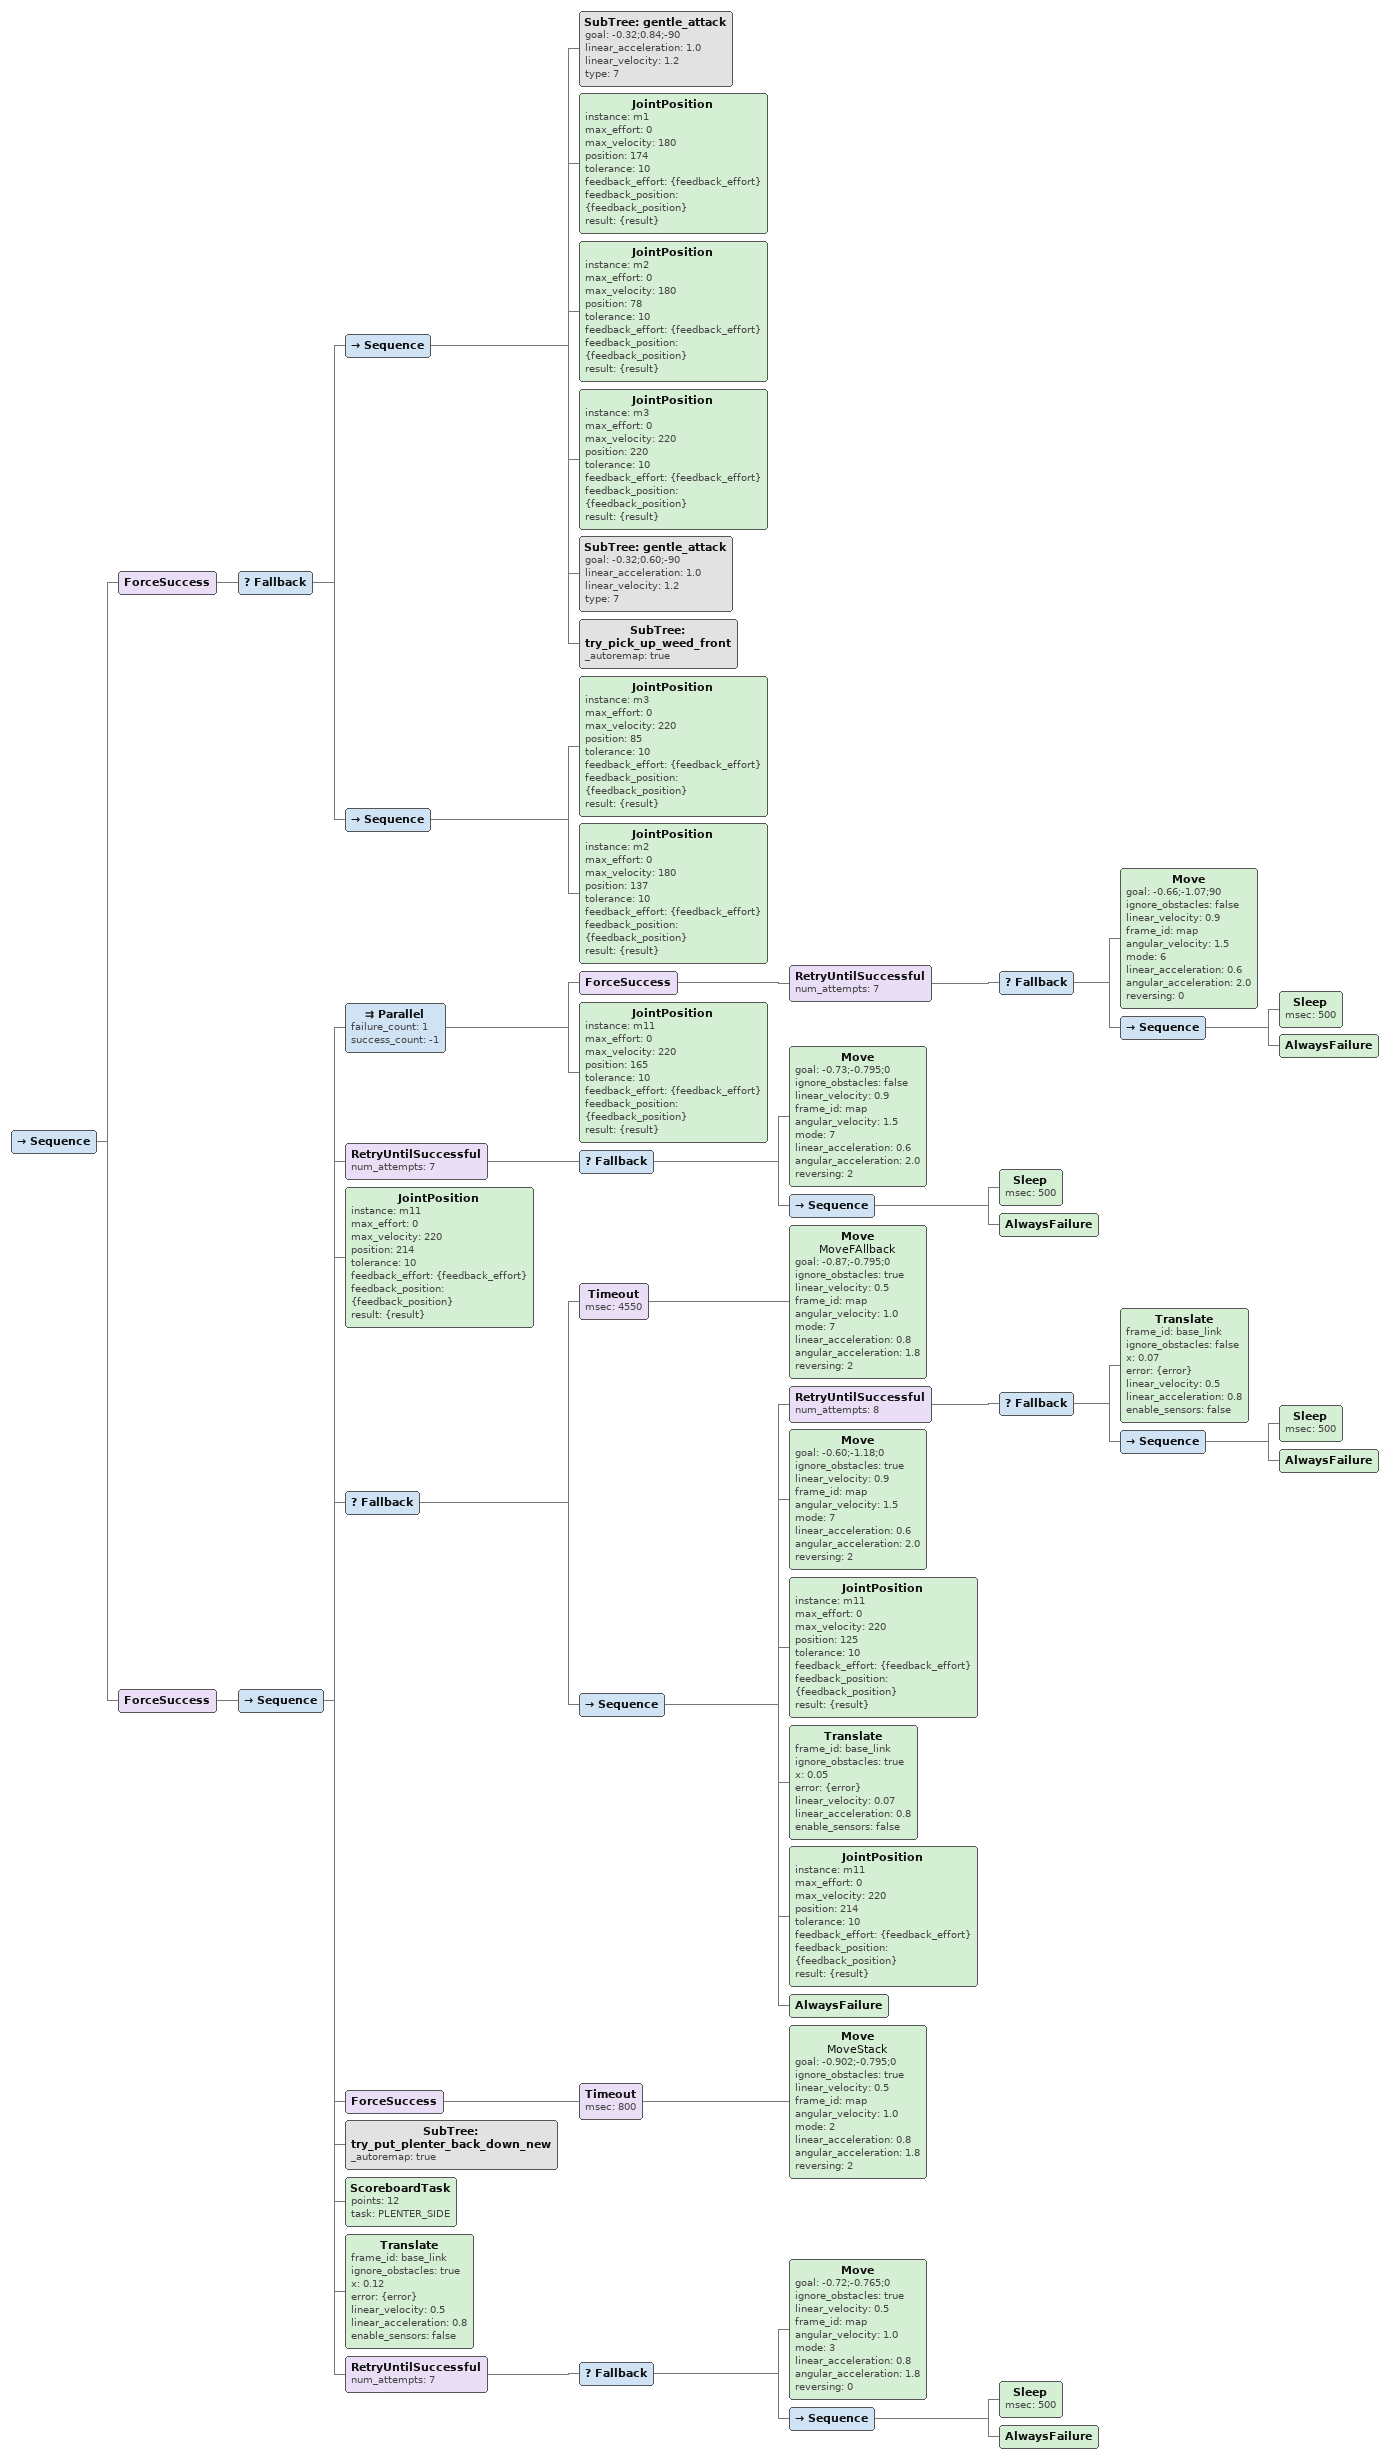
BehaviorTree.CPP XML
<Sequence>
  <ForceSuccess>
    <Fallback>
      <Sequence>
        <SubTree ID="gentle_attack" goal="-0.32;0.84;-90" linear_acceleration="1.0" linear_velocity="1.2" type="7"/>
        <JointPosition instance="m1" max_effort="0" max_velocity="180" position="174" tolerance="10" feedback_effort="{feedback_effort}" feedback_position="{feedback_position}" result="{result}"/>
        <JointPosition instance="m2" max_effort="0" max_velocity="180" position="78" tolerance="10" feedback_effort="{feedback_effort}" feedback_position="{feedback_position}" result="{result}"/>
        <JointPosition instance="m3" max_effort="0" max_velocity="220" position="220" tolerance="10" feedback_effort="{feedback_effort}" feedback_position="{feedback_position}" result="{result}"/>
        <SubTree ID="gentle_attack" goal="-0.32;0.60;-90" linear_acceleration="1.0" linear_velocity="1.2" type="7"/>
        <SubTree ID="try_pick_up_weed_front" _autoremap="true"/>
      </Sequence>
      <Sequence>
        <JointPosition instance="m3" max_effort="0" max_velocity="220" position="85" tolerance="10" feedback_effort="{feedback_effort}" feedback_position="{feedback_position}" result="{result}"/>
        <JointPosition instance="m2" max_effort="0" max_velocity="180" position="137" tolerance="10" feedback_effort="{feedback_effort}" feedback_position="{feedback_position}" result="{result}"/>
      </Sequence>
    </Fallback>
  </ForceSuccess>
  <ForceSuccess>
    <Sequence>
      <Parallel failure_count="1" success_count="-1">
        <ForceSuccess>
          <RetryUntilSuccessful num_attempts="7">
            <Fallback>
              <Move goal="-0.66;-1.07;90" ignore_obstacles="false" linear_velocity="0.9" frame_id="map" angular_velocity="1.5" mode="6" linear_acceleration="0.6" angular_acceleration="2.0" reversing="0"/>
              <Sequence>
                <Sleep msec="500"/>
                <AlwaysFailure/>
              </Sequence>
            </Fallback>
          </RetryUntilSuccessful>
        </ForceSuccess>
        <JointPosition instance="m11" max_effort="0" max_velocity="220" position="165" tolerance="10" feedback_effort="{feedback_effort}" feedback_position="{feedback_position}" result="{result}"/>
      </Parallel>
      <RetryUntilSuccessful num_attempts="7">
        <Fallback>
          <Move goal="-0.73;-0.795;0" ignore_obstacles="false" linear_velocity="0.9" frame_id="map" angular_velocity="1.5" mode="7" linear_acceleration="0.6" angular_acceleration="2.0" reversing="2"/>
          <Sequence>
            <Sleep msec="500"/>
            <AlwaysFailure/>
          </Sequence>
        </Fallback>
      </RetryUntilSuccessful>
      <JointPosition instance="m11" max_effort="0" max_velocity="220" position="214" tolerance="10" feedback_effort="{feedback_effort}" feedback_position="{feedback_position}" result="{result}"/>
      <Fallback>
        <Timeout msec="4550">
          <Move name="MoveFAllback" goal="-0.87;-0.795;0" ignore_obstacles="true" linear_velocity="0.5" frame_id="map" angular_velocity="1.0" mode="7" linear_acceleration="0.8" angular_acceleration="1.8" reversing="2"/>
        </Timeout>
        <Sequence>
          <RetryUntilSuccessful num_attempts="8">
            <Fallback>
              <Translate frame_id="base_link" ignore_obstacles="false" x="0.07" error="{error}" linear_velocity="0.5" linear_acceleration="0.8" enable_sensors="false"/>
              <Sequence>
                <Sleep msec="500"/>
                <AlwaysFailure/>
              </Sequence>
            </Fallback>
          </RetryUntilSuccessful>
          <Move goal="-0.60;-1.18;0" ignore_obstacles="true" linear_velocity="0.9" frame_id="map" angular_velocity="1.5" mode="7" linear_acceleration="0.6" angular_acceleration="2.0" reversing="2"/>
          <JointPosition instance="m11" max_effort="0" max_velocity="220" position="125" tolerance="10" feedback_effort="{feedback_effort}" feedback_position="{feedback_position}" result="{result}"/>
          <Translate frame_id="base_link" ignore_obstacles="true" x="0.05" error="{error}" linear_velocity="0.07" linear_acceleration="0.8" enable_sensors="false"/>
          <JointPosition instance="m11" max_effort="0" max_velocity="220" position="214" tolerance="10" feedback_effort="{feedback_effort}" feedback_position="{feedback_position}" result="{result}"/>
          <AlwaysFailure/>
        </Sequence>
      </Fallback>
      <ForceSuccess>
        <Timeout msec="800">
          <Move name="MoveStack" goal="-0.902;-0.795;0" ignore_obstacles="true" linear_velocity="0.5" frame_id="map" angular_velocity="1.0" mode="2" linear_acceleration="0.8" angular_acceleration="1.8" reversing="2"/>
        </Timeout>
      </ForceSuccess>
      <SubTree ID="try_put_plenter_back_down_new" _autoremap="true"/>
      <ScoreboardTask points="12" task="PLENTER_SIDE"/>
      <Translate frame_id="base_link" ignore_obstacles="true" x="0.12" error="{error}" linear_velocity="0.5" linear_acceleration="0.8" enable_sensors="false"/>
      <RetryUntilSuccessful num_attempts="7">
        <Fallback>
          <Move goal="-0.72;-0.765;0" ignore_obstacles="true" linear_velocity="0.5" frame_id="map" angular_velocity="1.0" mode="3" linear_acceleration="0.8" angular_acceleration="1.8" reversing="0"/>
          <Sequence>
            <Sleep msec="500"/>
            <AlwaysFailure/>
          </Sequence>
        </Fallback>
      </RetryUntilSuccessful>
    </Sequence>
  </ForceSuccess>
</Sequence>
